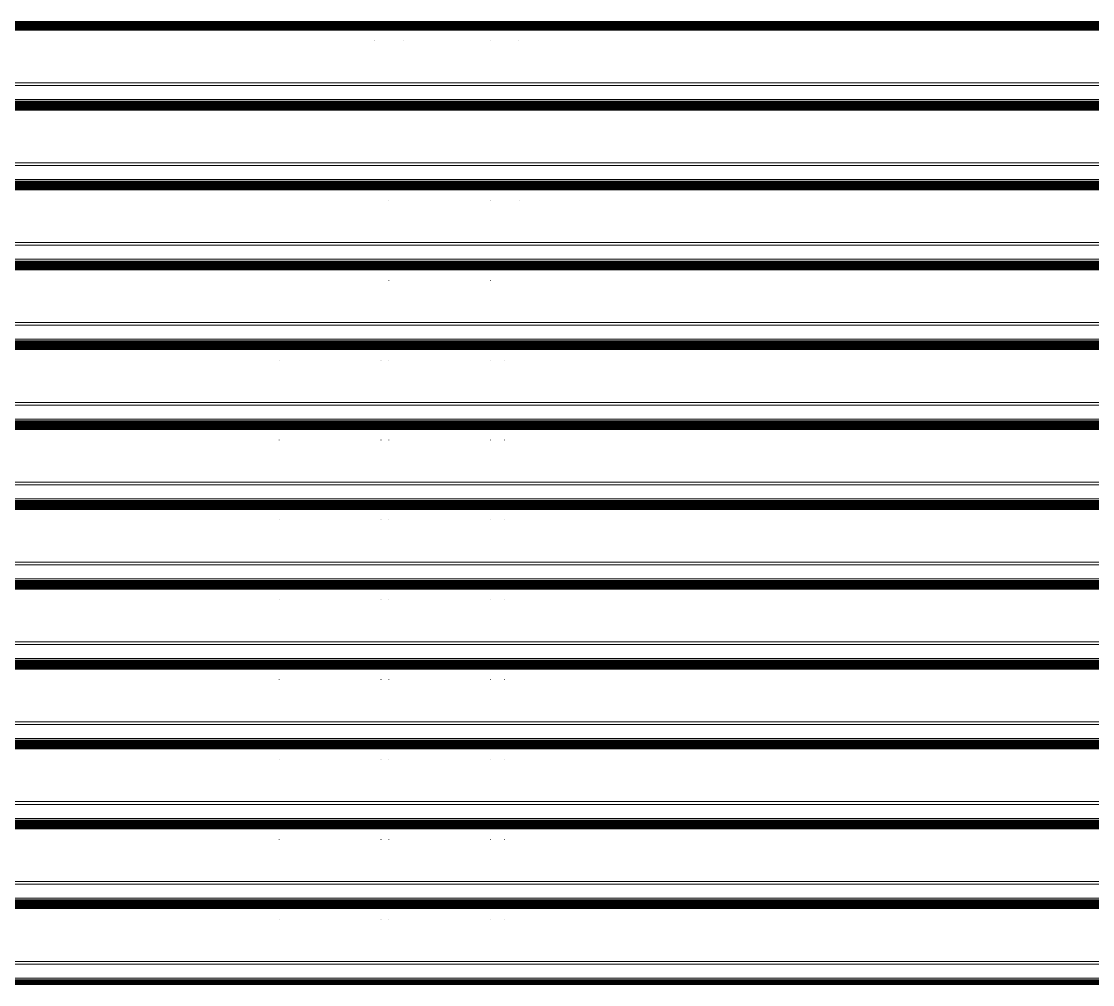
# Model space of a CAD drawing. Header units: inches. Extents: x 5914 to 162157, y -20538 to 282354.
# Drawn here: x 153779.4 to 153807.03, y -15951.74 to -15926.9 of the extents above; entities that cross this region are included whole.
import ezdxf

# ---------------------------------------------------------------- set-up
doc = ezdxf.new("R2010")
doc.units = ezdxf.units.IN
doc.header["$MEASUREMENT"] = 0
doc.layers.add('DOOR-WIN RA', color=3, linetype='Continuous', lineweight=20)

# ---------------------------------------------------------------- blocks, each defined once
blk = doc.blocks.new('SKBVVL')
at = {"layer": 'DOOR-WIN RA'}
for p, q in [((153981.913, -15926.9), (154108.256, -15926.9)), ((154108.256, -15926.927), (153981.913, -15926.927)), ((154108.256, -15926.929), (153981.913, -15926.929)), ((154108.256, -15926.946), (153981.913, -15926.946)), ((154108.256, -15926.965), (153981.913, -15926.965)), ((154108.256, -15926.984), (153981.913, -15926.984)), ((154108.256, -15927.004), (153981.913, -15927.004)), ((154108.256, -15927.025), (153981.913, -15927.025)), ((154108.256, -15927.046), (153981.913, -15927.046)), ((154108.256, -15927.067), (153981.913, -15927.067)), ((154108.256, -15927.087), (153981.913, -15927.087)), ((154108.256, -15927.107), (153981.913, -15927.107)), ((154108.256, -15927.126), (153981.913, -15927.126)), ((154026.525, -15927.399), (154026.525, -15927.397)), ((154026.536, -15927.397), (154026.536, -15927.399)), ((154027.271, -15927.397), (154027.271, -15927.399)), ((154029.507, -15927.399), (154029.507, -15927.397)), ((154030.252, -15927.399), (154030.252, -15927.397)), ((154108.256, -15928.486), (153981.913, -15928.486)), ((154108.256, -15928.555), (153981.913, -15928.555)), ((154108.256, -15928.916), (153981.913, -15928.916)), ((153981.913, -15928.96), (154108.256, -15928.96)), ((154108.256, -15928.986), (153981.913, -15928.986)), ((154108.256, -15928.989), (153981.913, -15928.989)), ((154108.256, -15929.006), (153981.913, -15929.006)), ((154108.256, -15929.024), (153981.913, -15929.024)), ((154108.256, -15929.043), (153981.913, -15929.043)), ((154108.256, -15929.063), (153981.913, -15929.063)), ((154108.256, -15929.084), (153981.913, -15929.084)), ((154108.256, -15929.105), (153981.913, -15929.105)), ((154108.256, -15929.126), (153981.913, -15929.126)), ((154108.256, -15929.147), (153981.913, -15929.147)), ((154108.256, -15929.167), (153981.913, -15929.167)), ((154108.256, -15929.186), (153981.913, -15929.186)), ((154108.256, -15930.545), (153981.913, -15930.545)), ((154108.256, -15930.614), (153981.913, -15930.614)), ((154108.256, -15930.975), (153981.913, -15930.975)), ((153981.913, -15931.019), (154108.256, -15931.019)), ((154108.256, -15931.045), (153981.913, -15931.045)), ((154108.256, -15931.048), (153981.913, -15931.048)), ((154108.256, -15931.065), (153981.913, -15931.065)), ((154108.256, -15931.083), (153981.913, -15931.083)), ((154108.256, -15931.103), (153981.913, -15931.103)), ((154108.256, -15931.123), (153981.913, -15931.123)), ((154108.256, -15931.144), (153981.913, -15931.144)), ((154108.256, -15931.164), (153981.913, -15931.164)), ((154108.256, -15931.185), (153981.913, -15931.185)), ((154108.256, -15931.206), (153981.913, -15931.206)), ((154108.256, -15931.226), (153981.913, -15931.226)), ((154108.256, -15931.245), (153981.913, -15931.245)), ((154026.898, -15931.516), (154026.898, -15931.518)), ((154029.507, -15931.518), (154029.507, -15931.516)), ((154029.518, -15931.516), (154029.518, -15931.518)), ((154030.262, -15931.516), (154030.262, -15931.518)), ((154108.256, -15932.605), (153981.913, -15932.605)), ((154108.256, -15932.674), (153981.913, -15932.674)), ((154108.256, -15933.035), (153981.913, -15933.035)), ((153981.913, -15933.079), (154108.256, -15933.079)), ((154108.256, -15933.105), (153981.913, -15933.105)), ((154108.256, -15933.108), (153981.913, -15933.108)), ((154108.256, -15933.125), (153981.913, -15933.125)), ((154108.256, -15933.143), (153981.913, -15933.143)), ((154108.256, -15933.162), (153981.913, -15933.162)), ((154108.256, -15933.182), (153981.913, -15933.182)), ((154108.256, -15933.203), (153981.913, -15933.203)), ((154108.256, -15933.224), (153981.913, -15933.224)), ((154108.256, -15933.245), (153981.913, -15933.245)), ((154108.256, -15933.265), (153981.913, -15933.265)), ((154108.256, -15933.285), (153981.913, -15933.285)), ((154108.256, -15933.304), (153981.913, -15933.304)), ((154026.898, -15933.575), (154026.898, -15933.578)), ((154029.518, -15933.575), (154029.518, -15933.578)), ((154108.256, -15934.664), (153981.913, -15934.664)), ((154108.256, -15934.733), (153981.913, -15934.733)), ((154108.256, -15935.094), (153981.913, -15935.094)), ((153981.913, -15935.138), (154108.256, -15935.138)), ((154108.256, -15935.164), (153981.913, -15935.164)), ((154108.256, -15935.167), (153981.913, -15935.167)), ((154108.256, -15935.184), (153981.913, -15935.184)), ((154108.256, -15935.202), (153981.913, -15935.202)), ((154108.256, -15935.222), (153981.913, -15935.222)), ((154108.256, -15935.242), (153981.913, -15935.242)), ((154108.256, -15935.262), (153981.913, -15935.262)), ((154108.256, -15935.283), (153981.913, -15935.283)), ((154108.256, -15935.304), (153981.913, -15935.304)), ((154108.256, -15935.325), (153981.913, -15935.325)), ((154108.256, -15935.345), (153981.913, -15935.345)), ((154108.256, -15935.364), (153981.913, -15935.364)), ((154024.066, -15935.635), (154024.066, -15935.637)), ((154026.685, -15935.635), (154026.685, -15935.637)), ((154026.695, -15935.635), (154026.695, -15935.637)), ((154026.898, -15935.637), (154026.898, -15935.635)), ((154029.518, -15935.635), (154029.518, -15935.637)), ((154029.879, -15935.637), (154029.879, -15935.635)), ((154108.256, -15936.724), (153981.913, -15936.724)), ((154108.256, -15936.793), (153981.913, -15936.793)), ((154108.256, -15937.154), (153981.913, -15937.154)), ((153981.913, -15937.198), (154108.256, -15937.198)), ((154108.256, -15937.224), (153981.913, -15937.224)), ((154108.256, -15937.226), (153981.913, -15937.226)), ((154108.256, -15937.243), (153981.913, -15937.243)), ((154108.256, -15937.262), (153981.913, -15937.262)), ((154108.256, -15937.281), (153981.913, -15937.281)), ((154108.256, -15937.301), (153981.913, -15937.301)), ((154108.256, -15937.322), (153981.913, -15937.322)), ((154108.256, -15937.343), (153981.913, -15937.343)), ((154108.256, -15937.364), (153981.913, -15937.364)), ((154108.256, -15937.384), (153981.913, -15937.384)), ((154108.256, -15937.404), (153981.913, -15937.404)), ((154108.256, -15937.423), (153981.913, -15937.423)), ((154024.066, -15937.696), (154024.066, -15937.694)), ((154026.685, -15937.694), (154026.685, -15937.696)), ((154026.695, -15937.694), (154026.695, -15937.696)), ((154026.898, -15937.696), (154026.898, -15937.694)), ((154029.518, -15937.694), (154029.518, -15937.696)), ((154029.879, -15937.696), (154029.879, -15937.694)), ((154108.256, -15938.783), (153981.913, -15938.783)), ((154108.256, -15938.852), (153981.913, -15938.852)), ((154108.256, -15939.213), (153981.913, -15939.213)), ((153981.913, -15939.257), (154108.256, -15939.257)), ((154108.256, -15939.283), (153981.913, -15939.283)), ((154108.256, -15939.286), (153981.913, -15939.286)), ((154108.256, -15939.303), (153981.913, -15939.303)), ((154108.256, -15939.321), (153981.913, -15939.321)), ((154108.256, -15939.34), (153981.913, -15939.34)), ((154108.256, -15939.361), (153981.913, -15939.361)), ((154108.256, -15939.381), (153981.913, -15939.381)), ((154108.256, -15939.402), (153981.913, -15939.402)), ((154108.256, -15939.423), (153981.913, -15939.423)), ((154108.256, -15939.444), (153981.913, -15939.444)), ((154108.256, -15939.464), (153981.913, -15939.464)), ((154108.256, -15939.483), (153981.913, -15939.483)), ((154024.066, -15939.756), (154024.066, -15939.754)), ((154026.685, -15939.754), (154026.685, -15939.756)), ((154026.695, -15939.754), (154026.695, -15939.756)), ((154026.898, -15939.756), (154026.898, -15939.754)), ((154029.518, -15939.754), (154029.518, -15939.756)), ((154029.879, -15939.756), (154029.879, -15939.754)), ((154108.256, -15940.843), (153981.913, -15940.843)), ((154108.256, -15940.911), (153981.913, -15940.911)), ((154108.256, -15941.272), (153981.913, -15941.272)), ((153981.913, -15941.316), (154108.256, -15941.316)), ((154108.256, -15941.343), (153981.913, -15941.343)), ((154108.256, -15941.345), (153981.913, -15941.345)), ((154108.256, -15941.362), (153981.913, -15941.362)), ((154108.256, -15941.38), (153981.913, -15941.38)), ((154108.256, -15941.4), (153981.913, -15941.4)), ((154108.256, -15941.42), (153981.913, -15941.42)), ((154108.256, -15941.441), (153981.913, -15941.441)), ((154108.256, -15941.462), (153981.913, -15941.462)), ((154108.256, -15941.482), (153981.913, -15941.482)), ((154108.256, -15941.503), (153981.913, -15941.503)), ((154108.256, -15941.523), (153981.913, -15941.523)), ((154108.256, -15941.542), (153981.913, -15941.542)), ((154024.066, -15941.815), (154024.066, -15941.813)), ((154026.685, -15941.813), (154026.685, -15941.815)), ((154026.695, -15941.813), (154026.695, -15941.815)), ((154026.898, -15941.815), (154026.898, -15941.813)), ((154029.518, -15941.813), (154029.518, -15941.815)), ((154029.879, -15941.815), (154029.879, -15941.813)), ((154108.256, -15942.902), (153981.913, -15942.902)), ((154108.256, -15942.971), (153981.913, -15942.971)), ((154108.256, -15943.332), (153981.913, -15943.332)), ((153981.913, -15943.376), (154108.256, -15943.376)), ((154108.256, -15943.402), (153981.913, -15943.402)), ((154108.256, -15943.405), (153981.913, -15943.405)), ((154108.256, -15943.422), (153981.913, -15943.422)), ((154108.256, -15943.44), (153981.913, -15943.44)), ((154108.256, -15943.459), (153981.913, -15943.459)), ((154108.256, -15943.479), (153981.913, -15943.479)), ((154108.256, -15943.5), (153981.913, -15943.5)), ((154108.256, -15943.521), (153981.913, -15943.521)), ((154108.256, -15943.542), (153981.913, -15943.542)), ((154108.256, -15943.562), (153981.913, -15943.562)), ((154108.256, -15943.582), (153981.913, -15943.582)), ((154108.256, -15943.602), (153981.913, -15943.602)), ((154024.066, -15943.875), (154024.066, -15943.872)), ((154026.685, -15943.872), (154026.685, -15943.875)), ((154026.695, -15943.872), (154026.695, -15943.875)), ((154026.898, -15943.875), (154026.898, -15943.872)), ((154029.518, -15943.872), (154029.518, -15943.875)), ((154029.879, -15943.875), (154029.879, -15943.872)), ((154108.256, -15944.961), (153981.913, -15944.961)), ((154108.256, -15945.03), (153981.913, -15945.03)), ((154108.256, -15945.391), (153981.913, -15945.391)), ((153981.913, -15945.435), (154108.256, -15945.435)), ((154108.256, -15945.461), (153981.913, -15945.461)), ((154108.256, -15945.464), (153981.913, -15945.464)), ((154108.256, -15945.481), (153981.913, -15945.481)), ((154108.256, -15945.499), (153981.913, -15945.499)), ((154108.256, -15945.519), (153981.913, -15945.519)), ((154108.256, -15945.539), (153981.913, -15945.539)), ((154108.256, -15945.559), (153981.913, -15945.559)), ((154108.256, -15945.58), (153981.913, -15945.58)), ((154108.256, -15945.601), (153981.913, -15945.601)), ((154108.256, -15945.622), (153981.913, -15945.622)), ((154108.256, -15945.642), (153981.913, -15945.642)), ((154108.256, -15945.661), (153981.913, -15945.661)), ((154024.066, -15945.934), (154024.066, -15945.932)), ((154026.685, -15945.932), (154026.685, -15945.934)), ((154026.695, -15945.932), (154026.695, -15945.934)), ((154026.898, -15945.934), (154026.898, -15945.932)), ((154029.518, -15945.932), (154029.518, -15945.934)), ((154029.879, -15945.934), (154029.879, -15945.932)), ((154108.256, -15947.021), (153981.913, -15947.021)), ((154108.256, -15947.09), (153981.913, -15947.09)), ((154108.256, -15947.451), (153981.913, -15947.451)), ((153981.913, -15947.495), (154108.256, -15947.495)), ((154108.256, -15947.521), (153981.913, -15947.521)), ((154108.256, -15947.524), (153981.913, -15947.524)), ((154108.256, -15947.54), (153981.913, -15947.54)), ((154108.256, -15947.559), (153981.913, -15947.559)), ((154108.256, -15947.578), (153981.913, -15947.578)), ((154108.256, -15947.598), (153981.913, -15947.598)), ((154108.256, -15947.619), (153981.913, -15947.619)), ((154108.256, -15947.64), (153981.913, -15947.64)), ((154108.256, -15947.661), (153981.913, -15947.661)), ((154108.256, -15947.681), (153981.913, -15947.681)), ((154108.256, -15947.701), (153981.913, -15947.701)), ((154108.256, -15947.72), (153981.913, -15947.72)), ((154024.066, -15947.993), (154024.066, -15947.991)), ((154026.685, -15947.991), (154026.685, -15947.993)), ((154026.695, -15947.991), (154026.695, -15947.993)), ((154026.898, -15947.993), (154026.898, -15947.991)), ((154029.518, -15947.991), (154029.518, -15947.993)), ((154029.879, -15947.993), (154029.879, -15947.991)), ((154108.256, -15949.08), (153981.913, -15949.08)), ((154108.256, -15949.149), (153981.913, -15949.149)), ((154108.256, -15949.51), (153981.913, -15949.51)), ((153981.913, -15949.554), (154108.256, -15949.554)), ((154108.256, -15949.58), (153981.913, -15949.58)), ((154108.256, -15949.583), (153981.913, -15949.583)), ((154108.256, -15949.6), (153981.913, -15949.6)), ((154108.256, -15949.618), (153981.913, -15949.618)), ((154108.256, -15949.637), (153981.913, -15949.637)), ((154108.256, -15949.658), (153981.913, -15949.658)), ((154108.256, -15949.678), (153981.913, -15949.678)), ((154108.256, -15949.699), (153981.913, -15949.699)), ((154108.256, -15949.72), (153981.913, -15949.72)), ((154108.256, -15949.741), (153981.913, -15949.741)), ((154108.256, -15949.761), (153981.913, -15949.761)), ((154108.256, -15949.78), (153981.913, -15949.78)), ((154024.066, -15950.053), (154024.066, -15950.051)), ((154026.685, -15950.051), (154026.685, -15950.053)), ((154026.695, -15950.051), (154026.695, -15950.053)), ((154026.898, -15950.053), (154026.898, -15950.051)), ((154029.518, -15950.051), (154029.518, -15950.053)), ((154029.879, -15950.053), (154029.879, -15950.051)), ((154108.256, -15951.14), (153981.913, -15951.14)), ((154108.256, -15951.208), (153981.913, -15951.208)), ((154108.256, -15951.57), (153981.913, -15951.57)), ((153981.913, -15951.613), (154108.256, -15951.613)), ((154108.256, -15951.64), (153981.913, -15951.64)), ((154108.256, -15951.642), (153981.913, -15951.642)), ((154108.256, -15951.659), (153981.913, -15951.659)), ((154108.256, -15951.678), (153981.913, -15951.678)), ((154108.256, -15951.697), (153981.913, -15951.697)), ((154108.256, -15951.717), (153981.913, -15951.717)), ((154108.256, -15951.738), (153981.913, -15951.738))]:
    blk.add_line(p, q, dxfattribs=at)

msp = doc.modelspace()

# ---------------------------------------------------------------- block references
msp.add_blockref('SKBVVL', (-238.02, 0))

doc.saveas('drawing.dxf')
